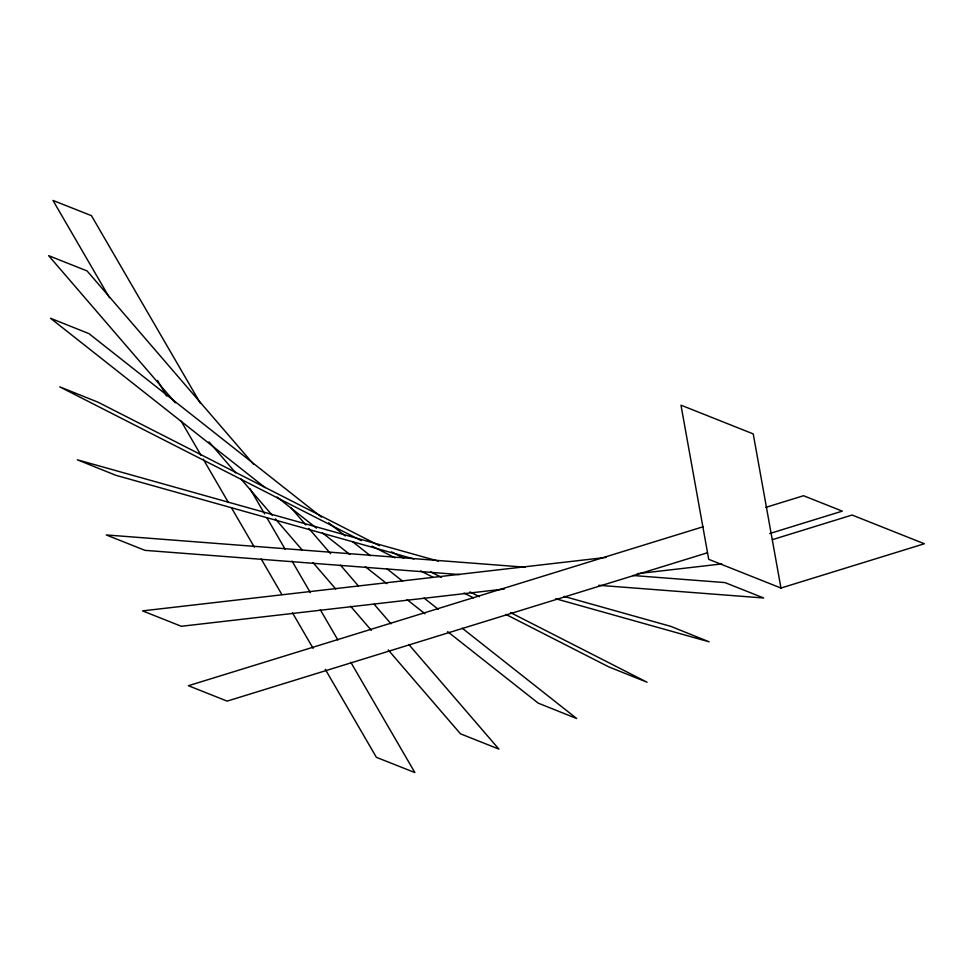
<?xml version="1.0" encoding="UTF-8"?>
<svg xmlns="http://www.w3.org/2000/svg" width="973" height="973" viewBox="0 0 973 973"><rect width="100%" height="100%" fill="white"/><g stroke="black" fill="none" stroke-linecap="round" stroke-linejoin="round"><path stroke-width="1.46" d="M703.443 526.648L188.409 685.722L227.147 701.119L707.359 552.798M765.824 507.371L803.54 495.731L842.29 511.129L769.74 533.532M772.453 539.638L852.105 515.033L924.35 543.761L780.966 588.045L708.721 559.317L680.978 405.169L753.224 433.897L780.966 588.045M605.997 557.42L142.569 610.886L181.306 626.284L504.342 589.018M637.181 573.693L721.711 563.939M525.286 567.21L106.239 534.943L144.977 550.353L459.645 574.581M632.693 575.481L724.982 582.596L763.72 597.994L598.821 585.296M438.373 561.129L77.354 459.803L115.763 475.274L413.926 558.964M564.072 596.413L670.762 626.357L709.171 641.827L555.705 598.748M379.385 545.695L98.176 402.263L59.767 386.853L361.251 540.623M391.547 551.898L403.722 558.101M430.759 571.893L441.572 577.415M469.971 591.9L479.434 596.717M510.521 612.589L647.069 682.231L608.66 666.821L505.911 614.413M372.075 546.145L395.05 557.87M420.737 570.969L432.912 577.171M463.999 593.031L473.474 597.86M321.479 517.125L88.932 333.617L50.511 318.268L265.179 487.668M328.631 522.769L345.33 535.953M352.481 541.596L370.372 555.717M387.072 568.889L402.579 581.124M424.046 598.054L438.349 609.353M462.199 628.181L576.685 718.524L538.264 703.175L447.629 631.647M277.098 497.081L316.456 528.132M322.416 532.839L349.842 554.488M365.349 566.712L386.816 583.654M407.091 599.66L424.97 613.768M253.394 464.048L87.084 270.944L48.65 255.668L175.359 402.786M291.012 507.724L305.863 524.97M308.83 528.412L330.613 553.698M340.514 565.191L358.332 585.88M374.167 604.282L391 623.815M408.818 644.503L498.906 749.101L460.472 733.812L388.203 649.915M209.025 441.864L235.746 472.902M240.696 478.655L272.379 515.435M275.347 518.877L302.08 549.915M312.965 562.552L335.734 588.993M350.584 606.228L371.37 630.37M200.523 403.491L91.45 215.665L52.98 200.438L109.426 297.641M250.097 488.86L264.595 513.817M266.882 517.758L285.186 549.271M292.058 561.093L310.363 592.618M320.275 609.694L337.826 639.906M350.791 662.236L414.863 772.562L376.393 757.335L325.286 669.327M157.48 380.382L166.638 396.145M181.124 421.102L200.961 455.242M203.248 459.183L228.424 502.53M231.465 507.784L254.354 547.179M261.214 559.001L281.817 594.467M292.496 612.856L313.087 648.322"/></g></svg>
